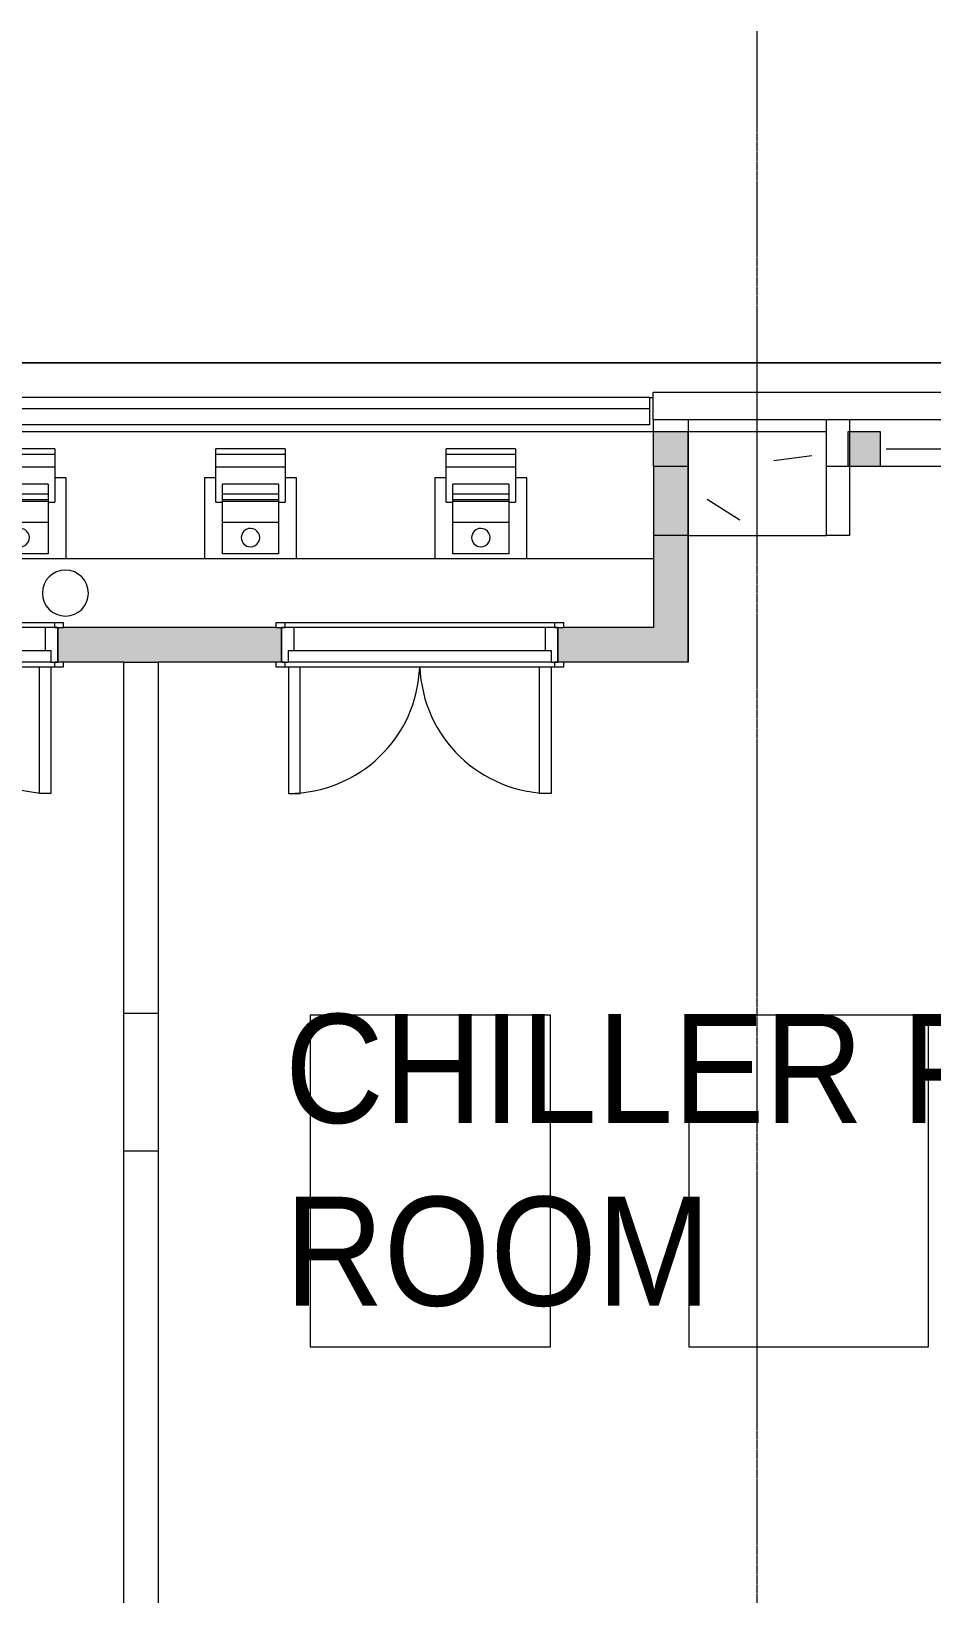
# Model space of a CAD drawing. Header units: millimetres. Extents: x 15878 to 679837, y -72324 to 391440.
# Drawn here: x 284643 to 288552, y 40361 to 47148 of the extents above; entities that cross this region are included whole.
import ezdxf

# ---------------------------------------------------------------- set-up
doc = ezdxf.new("R2010")
doc.units = ezdxf.units.MM
doc.linetypes.add('Grid Line__1_200_', pattern=[10.5, 6, -1.5, 1.5, -1.5])
for name, color, linetype, lineweight in [('A-DOOR', 31, 'Continuous', 5), ('A-DOOR-FRAM', 31, 'Continuous', 5), ('A-FLOR', 192, 'Continuous', 5), ('A-GLAZ', 151, 'Continuous', 5), ('A-GLAZ-CWMG', 51, 'Continuous', 5), ('A-WALL', 113, 'Continuous', 5), ('A-WALL-PATT', 111, 'Continuous', 18), ('E-ELEC-FIXT', 91, 'Continuous', 5), ('G-ANNO-TEXT', 231, 'Continuous', 5), ('S-COLS', 52, 'Continuous', 5), ('S-GRID', 1, 'Continuous', 5)]:
    doc.layers.add(name, color=color, linetype=linetype, lineweight=lineweight)
doc.styles.add('Swis721 BT', font='swiss.ttf', dxfattribs={"width": 0.9, "height": 473.035439})

# ---------------------------------------------------------------- blocks, each defined once
blk = doc.blocks.new('Rectangular Mullion - DLN_40 x 120mm _WD_-16432442-2_F')
at = {"layer": 'A-GLAZ-CWMG'}
for p, q in [((51887.3, 45460), (51887.3, 45580)), ((51887.3, 45580), (63281.3, 45580)), ((63281.3, 45460), (51887.3, 45460))]:
    blk.add_line(p, q, dxfattribs=at)
blk = doc.blocks.new('Anthena_1500MM - Antenna_1500MM-4849316-2_F')
at = {"layer": 'E-ELEC-FIXT'}
for p, q in [((-127.2, 150), (-101.2, 150)), ((-127.2, 150), (-127.2, -150)), ((-101.2, 150), (-46.9, 150)), ((-101.2, 150), (-101.2, -150)), ((-46.9, 150), (105.7, 150)), ((-46.9, 150), (-46.9, -150)), ((350, 200), (0, 200)), ((0, 200), (0, 150)), ((105.7, 121.9), (105.7, 150)), ((350, -200), (350, 200)), ((27, 121.9), (69.5, 121.9)), ((27, 121.9), (27, -121.9)), ((69.5, 121.9), (95.4, 121.9)), ((69.5, -121.9), (69.5, 121.9)), ((95.4, 121.9), (102.9, 121.9)), ((95.4, 121.9), (95.4, -121.9)), ((102.9, 121.9), (194.1, 121.9)), ((102.9, 121.9), (102.9, -121.9)), ((194.1, 121.9), (329.5, 121.9)), ((194.1, 121.9), (194.1, -121.9)), ((329.5, 121.9), (329.5, -121.9)), ((69.5, -121.9), (27, -121.9)), ((95.4, -121.9), (69.5, -121.9)), ((102.9, -121.9), (95.4, -121.9)), ((194.1, -121.9), (102.9, -121.9)), ((105.7, -150), (105.7, -121.9)), ((329.5, -121.9), (194.1, -121.9)), ((-101.2, -150), (-127.2, -150)), ((-46.9, -150), (-101.2, -150)), ((105.7, -150), (-46.9, -150)), ((0, -150), (0, -200)), ((0, -200), (350, -200))]:
    blk.add_line(p, q, dxfattribs=at)
for start, end in [(360, 180), (180, 360)]:
    blk.add_arc((259.1, 0), 40, start, end, dxfattribs=at)
blk = doc.blocks.new('DLN-Access Panel__AP08_ - _AP08_ 1200 x 2200 _WH_-14686138-2_F')
at = {"layer": 'A-DOOR', "color": 253}
for p, q in [((-570, -95), (-570, -645)), ((-520, -645), (-520, -95)), ((520, -645), (520, -95)), ((570, -95), (570, -645)), ((-570, -645), (-520, -645)), ((570, -645), (520, -645))]:
    blk.add_line(p, q, dxfattribs=at)
for centre, start, end in [((-570, -75), 270, 357.92757), ((570, -75), 182.07243, 270)]:
    blk.add_arc(centre, 570, start, end, dxfattribs=at)
at = {"layer": 'A-DOOR-FRAM', "color": 253}
for p, q in [((-585, 95), (-625, 95)), ((-625, 95), (-625, 75)), ((-625, 75), (-585, 75)), ((-545, 75), (-600, 75)), ((-600, 75), (-600, -75)), ((-585, 75), (-585, 95)), ((585, 95), (-585, 95)), ((-545, -25), (-545, 75)), ((545, 75), (-545, 75)), ((545, 75), (545, -25)), ((600, 75), (545, 75)), ((585, 95), (585, 75)), ((625, 95), (585, 95)), ((585, 75), (625, 75)), ((600, -75), (600, 75)), ((625, 75), (625, 95)), ((-570, -75), (-570, -25)), ((-570, -25), (-545, -25)), ((-545, -25), (545, -25)), ((545, -25), (570, -25)), ((570, -25), (570, -75)), ((-585, -75), (-625, -75)), ((-625, -75), (-625, -95)), ((-625, -95), (-585, -95)), ((-600, -75), (-570, -75)), ((-585, -95), (-585, -75)), ((-585, -95), (585, -95)), ((570, -75), (-570, -75)), ((570, -75), (600, -75)), ((585, -75), (585, -95)), ((625, -75), (585, -75)), ((585, -95), (625, -95)), ((625, -95), (625, -75))]:
    blk.add_line(p, q, dxfattribs=at)
blk = doc.blocks.new('DLN_Louvre - 1292_5x2550 _WH_ ML19-18919847-2_F')
at = {"layer": 'A-GLAZ'}
blk.add_line((-621.25, 0), (621.25, 0), dxfattribs=at)
blk = doc.blocks.new('Rectangular Mullion - EW3b-15980692-2_F')
at = {"layer": 'A-GLAZ-CWMG'}
for p, q in [((46387.3, 45508), (46387.3, 45558)), ((46387.3, 45558), (51871.3, 45558)), ((51871.3, 45558), (51871.3, 45508)), ((46387.3, 45438), (46387.3, 45508)), ((51871.3, 45508), (46387.3, 45508)), ((51871.3, 45508), (51871.3, 45438)), ((51871.3, 45438), (46387.3, 45438))]:
    blk.add_line(p, q, dxfattribs=at)

msp = doc.modelspace()

# ---------------------------------------------------------------- hatches: boundary and pattern name
at = {"layer": 'A-WALL-PATT', "lineweight": 5, "transparency": 33554432}
msp.add_hatch(color=253, dxfattribs=at).paths.add_polyline_path([(287344.5, 44407.5), (287494.5, 44407.5), (287494.5, 45407.5), (287344.5, 45407.5), (287344.5, 44557.5)], flags=0)
h = msp.add_hatch(color=253, dxfattribs=at)
h.paths.add_polyline_path([(294964.5, 45257.5), (298894.5, 45257.5), (298894.5, 45407.5), (294729.5, 45407.5), (294729.5, 45257.5)], flags=0)
h.paths.add_polyline_path([(288329.5, 45257.5), (288329.5, 45407.5), (288187.5, 45407.5), (288187.5, 45257.5)], flags=0)
h = msp.add_hatch(color=253, dxfattribs=at)
h.paths.add_polyline_path([(284757.9, 44407.5), (285729.5, 44407.5), (285729.5, 44557.5), (284757.9, 44557.5), (284757.9, 44457.5)], flags=0)
h.paths.add_polyline_path([(282076.2, 44407.5), (282101.2, 44407.5), (282101.2, 44557.5), (281844.5, 44557.5), (281844.5, 44407.5)], flags=0)
h.paths.add_polyline_path([(286954.5, 44407.5), (287344.5, 44407.5), (287344.5, 44557.5), (286929.5, 44557.5), (286929.5, 44407.5)], flags=0)
h.paths.add_polyline_path([(283301.2, 44407.5), (283557.9, 44407.5), (283557.9, 44557.5), (283301.2, 44557.5), (283301.2, 44457.5)], flags=0)
at = {"layer": 'S-COLS'}
h = msp.add_hatch(dxfattribs=at)
h.set_pattern_fill('FP_3637', color=253, style=0, pattern_type=2)
h.set_pattern_definition([(50, (235455.2, 0), (3643.68, -318.78), [381, -4191]), (355, (235455.2, 0), (-704.86, 3821.14), [304.8, -3352.8]), (100.451, (235759, -26.6), (2938.85, 3502.33), [323.8, -3561.8]), (46.184, (235455.2, 1016), (5421.58, -840.86), [571.5, -6286.5]), (96.636, (235907, 946), (4748.05, 4948.55), [485.7, -5342.7]), (351.184, (235455, 1016), (4748.1, 4948.5), [457.2, -5029.2]), (21, (235963.2, 762), (3032.29, -2045.3), [381, -4191]), (326, (235963.2, 762), (1236.04, 3683.76), [304.8, -3352.8]), (71.451, (236216, 591.6), (4268.34, 1638.42), [323.8, -3561.8]), (37.5, (235455.2, 0), (61.772, 1691.1), [167.64, -3144.52, 167.64, -3235.96, -3365.5]), (37.5, (235455.2, 0), (61.772, 1691.1), [-6715.76, 167.64, -3197.86]), (7.5, (235455.2, 0), (1336.393, 2003.61), [167.64, -1772.92, 167.64, -3068.32, -1282.7]), (7.5, (235455.2, 0), (1336.393, 2003.61), [-5176.52, 167.64, -1115.06]), (327.5, (234322.4, 0), (2711.818, -114.579), [167.64, -1102.36, 167.64, -3794.76, -5257.8]), (327.5, (234322.4, 0), (2711.818, -114.579), [-5232.4, 167.64, -5090.16]), (317.5, (233814.4, 0), (2962.586, 508.53), [167.64, -1483.36, 167.64, -2463.8, -3733.8]), (317.5, (233814.4, 0), (2962.586, 508.53), [-4282.44, 167.64, -3566.16])])
h.paths.add_polyline_path([(288094.5, 44957.5), (288094.5, 45407.5), (287494.5, 45407.5), (287494.5, 44957.5), (287565.3, 44957.5)], flags=0)

# ---------------------------------------------------------------- linework, layer by layer
at = {"layer": 'A-FLOR'}
for p, q in [((298594.5, 45707.5), (273094.5, 45707.5)), ((287326.5, 45557.5), (287342.5, 45557.5)), ((287344.5, 45407.5), (287344.5, 45460)), ((287494.5, 45460), (287494.5, 45409.5)), ((288094.5, 45407.5), (288094.5, 45460)), ((288194.5, 45460), (288194.5, 44957.5)), ((287494.5, 44957.5), (287344.5, 44957.5)), ((287494.5, 44957.5), (287494.5, 44407.5)), ((288194.5, 44957.5), (288094.5, 44957.5)), ((284794.5, 44857.5), (285394.5, 44857.5)), ((285794.5, 44857.5), (286394.5, 44857.5)), ((286794.5, 44857.5), (287344.5, 44857.5)), ((285044.5, 44407.5), (284782.9, 44407.5)), ((285044.5, 38457.5), (285044.5, 44407.5)), ((285704.5, 44407.5), (285194.5, 44407.5)), ((287494.5, 44407.5), (286954.5, 44407.5)), ((285044.5, 42882.5), (285194.5, 42882.5)), ((286897.5, 42873.5), (285853.2, 42873.5)), ((285853.2, 42873.5), (285853.2, 41433.5)), ((286897.5, 41433.5), (286897.5, 42873.5)), ((288537.5, 42873.5), (287497.5, 42873.5)), ((287497.5, 42873.5), (287497.5, 41433.5)), ((288537.5, 41433.5), (288537.5, 42873.5)), ((285194.5, 42282.5), (285044.5, 42282.5)), ((285853.2, 41433.5), (286897.5, 41433.5)), ((287497.5, 41433.5), (288537.5, 41433.5))]:
    msp.add_line(p, q, dxfattribs=at)
at = {"layer": 'A-FLOR', "color": 253}
for p, q in [((287326.5, 45557.5), (287342.5, 45557.5)), ((287344.5, 45407.5), (281844.5, 45407.5)), ((287344.5, 45257.5), (287344.5, 45407.5)), ((287494.5, 45257.5), (287344.5, 45257.5)), ((299044.5, 45257.5), (288094.5, 45257.5))]:
    msp.add_line(p, q, dxfattribs=at)
at = {"layer": 'A-FLOR'}
for start, end in [(90, 270), (270, 90)]:
    msp.add_arc((284791, 44707.3), 100, start, end, dxfattribs=at)
at = {"layer": 'A-WALL', "color": 253}
for p, q in [((273094.5, 45707.5), (298594.5, 45707.5)), ((287494.5, 45407.5), (287344.5, 45407.5)), ((287494.5, 44407.5), (287494.5, 45407.5)), ((288329.5, 45407.5), (288187.5, 45407.5)), ((288187.5, 45407.5), (288187.5, 45257.5)), ((288329.5, 45257.5), (288329.5, 45407.5)), ((287344.5, 45257.5), (287344.5, 44557.5)), ((284757.9, 44557.5), (284757.9, 44407.5)), ((285704.5, 44557.5), (284782.9, 44557.5)), ((285729.5, 44407.5), (285729.5, 44557.5)), ((286929.5, 44557.5), (286929.5, 44407.5)), ((287344.5, 44557.5), (286954.5, 44557.5)), ((285044.5, 44407.5), (285194.5, 44407.5)), ((285194.5, 39757.5), (285194.5, 44407.5)), ((287494.5, 44407.5), (287494.5, 44407.5))]:
    msp.add_line(p, q, dxfattribs=at)
at = {"layer": 'S-COLS', "color": 9, "lineweight": 20}
for p, q in [((288094.5, 45407.5), (287494.5, 45407.5)), ((288094.5, 44957.5), (288094.5, 45407.5)), ((287494.5, 44957.5), (288094.5, 44957.5))]:
    msp.add_line(p, q, dxfattribs=at)
at = {"layer": 'S-COLS', "color": 253}
msp.add_line((287494.5, 45407.5), (287494.5, 44957.5), dxfattribs=at)
at = {"layer": 'S-GRID', "color": 254, "linetype": 'Grid Line__1_200_'}
msp.add_line((287794.5, 32653.9), (287794.5, 47148), dxfattribs=at)

# ---------------------------------------------------------------- block references
at = {"layer": 'A-DOOR', "color": 253}
for p in [(284157.9, 44482.5), (286329.5, 44482.5)]:
    msp.add_blockref('DLN-Access Panel__AP08_ - _AP08_ 1200 x 2200 _WH_-14686138-2_F', p, dxfattribs=at)
at = {"layer": 'A-GLAZ', "rotation": 180}
msp.add_blockref('DLN_Louvre - 1292_5x2550 _WH_ ML19-18919847-2_F', (288975.8, 45332.5), dxfattribs=at)
at = {"layer": 'A-GLAZ-CWMG'}
for name in ['Rectangular Mullion - EW3b-15980692-2_F', 'Rectangular Mullion - DLN_40 x 120mm _WD_-16432442-2_F']:
    msp.add_blockref(name, (235455.2, 0), dxfattribs=at)
at = {"layer": 'E-ELEC-FIXT', "rotation": 270.0000000000001}
for p in [(284594.5, 45207.5), (285594.5, 45207.5), (286594.5, 45207.5)]:
    msp.add_blockref('Anthena_1500MM - Antenna_1500MM-4849316-2_F', p, dxfattribs=at)

# ---------------------------------------------------------------- texts
at = {"layer": 'G-ANNO-TEXT', "color": 7, "insert": (285743.7, 42878.8), "char_height": 473.035, "width": 5100, "attachment_point": 1, "line_spacing_factor": 1.00667, "style": 'Swis721 BT'}
msp.add_mtext('CHILLER PUMP\\PROOM', dxfattribs=at)

doc.saveas('drawing.dxf')
